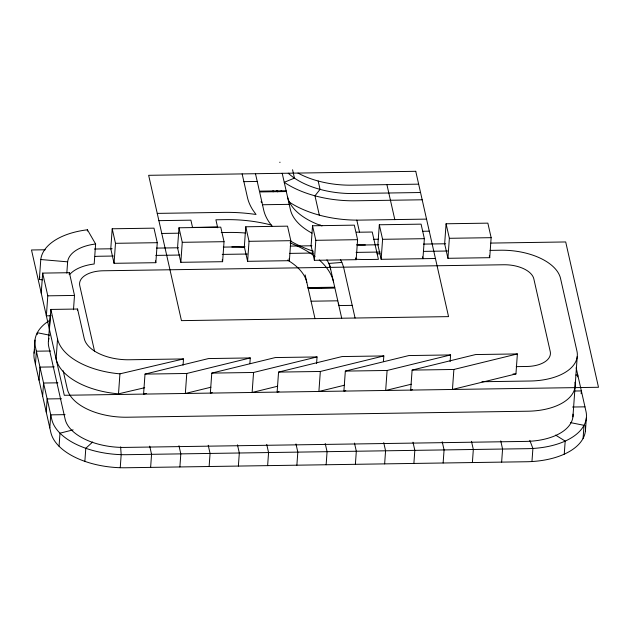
<?xml version="1.0" encoding="UTF-8"?>
<svg xmlns="http://www.w3.org/2000/svg" width="630" height="630" viewBox="0 0 630 630"><rect width="100%" height="100%" fill="white"/><g stroke="black" fill="none" stroke-linecap="round" stroke-linejoin="round"><path stroke-width="0.94" d="M34.059 353.147L34.996 340.074M42.698 279.815L39.343 279.531L40.777 259.529A67.402 36.115 4.1 0 1 87.42 229.792L95.618 243.999L94.185 264.002A40.438 21.672 4.1 0 0 69.836 274.326M37.178 334.593L37.312 332.727L49.801 335.223M35.445 364.274L36.383 351.201L50.691 350.989M41.233 293.107L42.667 273.105L69.379 272.703L74.505 295.431L73.482 309.716M39.044 380.189L39.981 367.117L54.29 366.904M42.667 273.105L47.801 295.832L46.36 315.835L51.132 315.764M42.635 396.105L43.572 383.032L57.881 382.82M48.423 341.2L50.306 314.898M49.431 329.435L50.865 309.432L77.577 309.031L84.239 338.562A40.438 21.672 4.1 0 0 129.229 359.761L183.503 358.942L183.054 365.195M46.226 412.02L47.163 398.947L61.472 398.727M49.817 427.927L50.754 414.863L65.063 414.642M50.865 309.432L57.535 338.964L56.101 358.966A67.402 36.115 4.1 0 0 118.503 393.844L144.719 387.702M66.819 273.089L67.63 261.836A40.438 21.672 4.1 0 1 95.618 243.999M69.245 274.609L69.379 272.703M59.055 446.26L59.992 433.188L73.104 429.865M77.49 310.283L77.577 309.031M87.334 231.045L87.42 229.792M84.861 461.365L85.798 448.292L92.689 441.992M112.211 228.784L110.778 248.787L114.054 263.316L155.831 262.694L157.264 242.692L153.98 228.155L112.211 228.784L115.487 243.314L114.054 263.316M118.503 393.844L119.936 373.842A67.402 36.115 4.1 0 1 57.535 338.964M120.243 467.72L121.18 454.647L120.621 446.906M249.866 363.66L250.275 357.942L208.506 358.565L145.01 374.102L143.577 394.104L146.42 393.411M150.625 467.389L151.562 454.317L149.72 446.142M178.983 227.784L177.55 247.787L180.834 262.316L222.603 261.694L224.036 241.684L220.76 227.154L178.983 227.784L182.267 242.314L180.834 262.316M179.881 466.948L180.818 453.876L178.967 445.701M250.275 357.942L186.779 373.472L185.346 393.474L210.932 387.222M316.575 363.605L317.055 356.942L275.279 357.564L211.782 373.102L210.349 393.104L212.247 392.64M209.129 466.507L210.066 453.435L208.223 445.26M245.763 226.784L244.33 246.787L247.606 261.316L289.383 260.686L290.816 240.684L287.532 226.154L245.763 226.784L249.039 241.314L247.606 261.316M238.376 466.066L239.313 452.994L237.471 444.819M317.055 356.942L253.559 372.472L252.126 392.474L277.712 386.214M267.632 465.633L268.569 452.56L266.726 444.386M383.418 361.651L383.827 355.934L342.051 356.564L278.562 372.094L277.121 392.096L279.019 391.639M312.535 225.776L311.102 245.779L314.386 260.316L356.155 259.686L357.588 239.684L354.312 225.154L312.535 225.776L315.819 240.314L314.386 260.316M296.88 465.192L297.817 452.12L295.974 443.945M383.827 355.934L320.331 371.472L318.898 391.474L344.484 385.214M326.135 464.751L327.072 451.678L325.222 443.504M450.127 361.604L450.6 354.934L408.831 355.564L345.334 371.094L343.901 391.096L345.799 390.632M355.383 464.31L356.32 451.238L354.477 443.063M422.517 256.867L422.927 258.686L424.36 238.683L421.084 224.146L379.315 224.776L377.874 244.779L381.158 259.308L435.432 258.505M381.158 259.308L382.591 239.305L379.315 224.776M450.6 354.934L387.103 370.471L385.67 390.474L411.264 384.213M384.639 463.877L385.576 450.804L383.725 442.63M517.38 353.934L453.883 369.464L452.45 389.466L515.946 373.936L517.38 353.934L475.603 354.556L412.107 370.093L410.673 390.096L412.571 389.631M413.886 463.436L414.823 450.363L412.981 442.189M446.087 223.776L444.654 243.779L447.93 258.308L489.707 257.678L491.14 237.675L487.856 223.146L446.087 223.776L449.363 238.305L447.93 258.308M443.134 462.995L444.071 449.922L442.228 441.748M472.39 462.554L473.327 449.481L471.484 441.307M501.637 462.113L502.575 449.048L500.732 440.874M531.964 461.538L532.901 448.466L529.814 440.338M564.252 454.167L565.189 441.094L555.589 435.094M572.922 416.847L577.245 356.446M577.639 376.882L577.773 375.015L575.867 375.039M581.159 393.726L581.364 390.923L574.686 391.025M583.089 438.393L584.026 425.321L570.583 422.628M585.412 431.038L586.349 417.966M119.936 373.842L183.503 358.942M279.665 162.28L280.122 162.241M328.671 263.45L341.854 262.442M243.881 181.653L257.127 181.448M418.651 184.157L351.879 185.165A67.402 36.115 4.1 0 1 298.014 173.077M286.138 190.748L259.426 191.142L255.489 173.715M286.319 191.544L259.607 191.945L263.694 210.058A94.358 50.557 4.1 0 0 272.176 226.123M420.541 192.52L353.769 193.528A67.402 36.115 4.1 0 1 288.249 173.219M422.179 199.789L355.407 200.789A80.884 43.336 4.1 0 1 284.232 182.298L294.454 178.117L292.564 169.754M262.497 204.75L289.209 204.348M157.248 213.389L224.02 212.381A107.856 57.795 4.1 0 1 256.04 214.483L252.937 210.168A107.809 57.763 4.1 0 1 247.448 197.458L242.141 173.911M158.886 220.65L190.898 220.169L192.552 227.485M426.541 219.114L359.769 220.114A80.884 43.336 4.1 0 1 288.595 201.624M192.315 227.438L217.397 227.06M161.776 233.454L179.235 233.187M221.232 232.557L228.548 232.446A94.35 50.557 4.1 0 1 245.747 233.045M422.47 231.273L429.266 231.171M373.748 239.298L378.465 239.227M115.487 243.314L157.264 242.692M182.267 242.314L224.036 241.684M249.039 241.314L290.816 240.684M315.819 240.314L357.588 239.684M382.591 239.305L424.36 238.683M449.363 238.305L491.14 237.675M45.273 249.771L31.5 249.976L64.299 395.293L598.5 387.277L565.701 241.959L490.935 243.078M94.461 249.031L112.171 248.763M156.445 248.102L178.636 247.779M223.288 247.11L244.983 246.771M290.241 246.094L311.882 245.771M357.139 245.094L378.78 244.763M423.423 244.101L445.678 243.763M113.4 256.04L99.918 256.245A53.92 28.893 4.1 0 0 95.138 256.434M155.775 255.402L179.849 255.04M222.232 254.402L247.267 254.032M289.65 253.394L313.724 253.032M356.1 252.394L380.181 252.032M423.517 251.386L447.599 251.023M489.975 250.386L500.566 250.228A53.92 28.893 4.1 0 1 560.55 278.491L576.946 351.146A53.92 28.893 4.1 0 1 530.082 381.016L481.926 381.733M377.039 253.827L380.166 253.78M307.999 287.611L334.711 287.209M308.086 287.989L334.798 287.587L329.34 263.427M308.18 288.406L334.892 288.005L341.712 318.229M47.801 295.832L74.505 295.431M311.07 301.211L337.782 300.809M338.995 305.566L352.209 305.369M516.214 366.636L526.806 366.479A26.956 14.443 4.1 0 0 550.234 351.548L533.838 278.893A26.956 14.443 4.1 0 0 503.85 264.757L103.194 270.774A26.956 14.443 4.1 0 0 79.766 285.705L94.524 351.099M145.01 374.102L186.779 373.472M211.782 373.102L253.559 372.472M278.562 372.094L320.331 371.472M345.334 371.094L387.103 370.471M412.107 370.093L453.883 369.464M513.033 373.976L515.946 373.936M572.552 407.027L584.955 406.838M40.777 259.529L67.63 261.836M260.962 201.852L261.923 202.191M276.838 190.882L278.854 191.654M282.5 191.599L281.075 190.819M277.35 191.835L276.554 190.89M320.04 224.8L320.26 225.32M338.294 303.101L338.334 303.25A40.43 21.664 4.1 0 0 339.113 305.566M576.135 367.747L585.971 411.343A67.402 36.115 4.1 0 1 527.397 448.67L126.74 454.687A67.402 36.115 4.1 0 1 51.77 419.359L35.367 346.705A67.402 36.115 4.1 0 1 49.132 320.717M489.297 255.867L489.707 257.678M386.914 184.637L394.829 219.689M356.808 220.13L359.525 232.186M355.745 257.867L356.155 259.686M355.068 318.024L343.98 268.9A107.809 57.763 4.1 0 0 340.468 259.56M318.174 181.015L320.064 189.378L314.961 195.812L319.315 215.098M321.355 287.406L321.544 288.249M282.201 173.313L290.406 209.656A67.394 36.115 4.1 0 0 311.96 233.132M305.133 274.893L315 318.63M277.161 190.969L277.318 191.678M288.973 258.875L289.383 260.686M273.278 190.937L273.459 191.74M272.782 190.945L272.971 191.772M217.704 227.792L215.901 219.799L225.658 219.65A94.374 50.565 4.1 0 1 271.231 225.028M222.193 259.875L222.603 261.694M155.421 260.875L155.831 262.694M63.189 370.794L67.292 388.962A53.92 28.893 4.1 0 0 127.268 417.225L527.916 411.209A53.92 28.893 4.1 0 0 574.954 382.213M48.983 338.475A53.92 28.893 4.1 0 0 48.723 346.5L65.126 419.163A53.92 28.893 4.1 0 0 125.102 447.418L525.759 441.409A53.92 28.893 4.1 0 0 572.993 414.154M34.752 349.737A67.402 36.115 4.1 0 0 34.429 359.769L50.833 432.432A67.402 36.115 4.1 0 0 125.811 467.759L526.459 461.743A67.402 36.115 4.1 0 0 585.333 426.045M39.343 279.531A67.402 36.115 4.1 0 1 39.824 276.995M326.931 259.804A94.335 50.55 4.1 0 1 330.624 269.097M355.525 259.206A94.358 50.557 4.1 0 0 368.66 259.505L378.417 259.355L372.243 232.029L362.486 232.171A67.394 36.115 4.1 0 1 356.454 232.116M313.441 251.275A94.358 50.557 4.1 0 1 290.958 241.29M321.977 225.934A67.394 36.115 4.1 0 1 287.508 196.851M365.376 244.975A67.394 36.115 4.1 0 1 356.667 244.794M290.036 242.936A94.35 50.557 4.1 0 1 314.992 256.465M319.284 259.985A94.35 50.557 4.1 0 1 333.514 281.901M231.824 246.984A67.394 36.115 4.1 0 1 244.117 247.401M287.524 260.103A67.394 36.115 4.1 0 1 306.802 282.303M415.753 171.305L148.648 175.313L181.448 320.631L448.552 316.622L415.753 171.305"/></g></svg>
